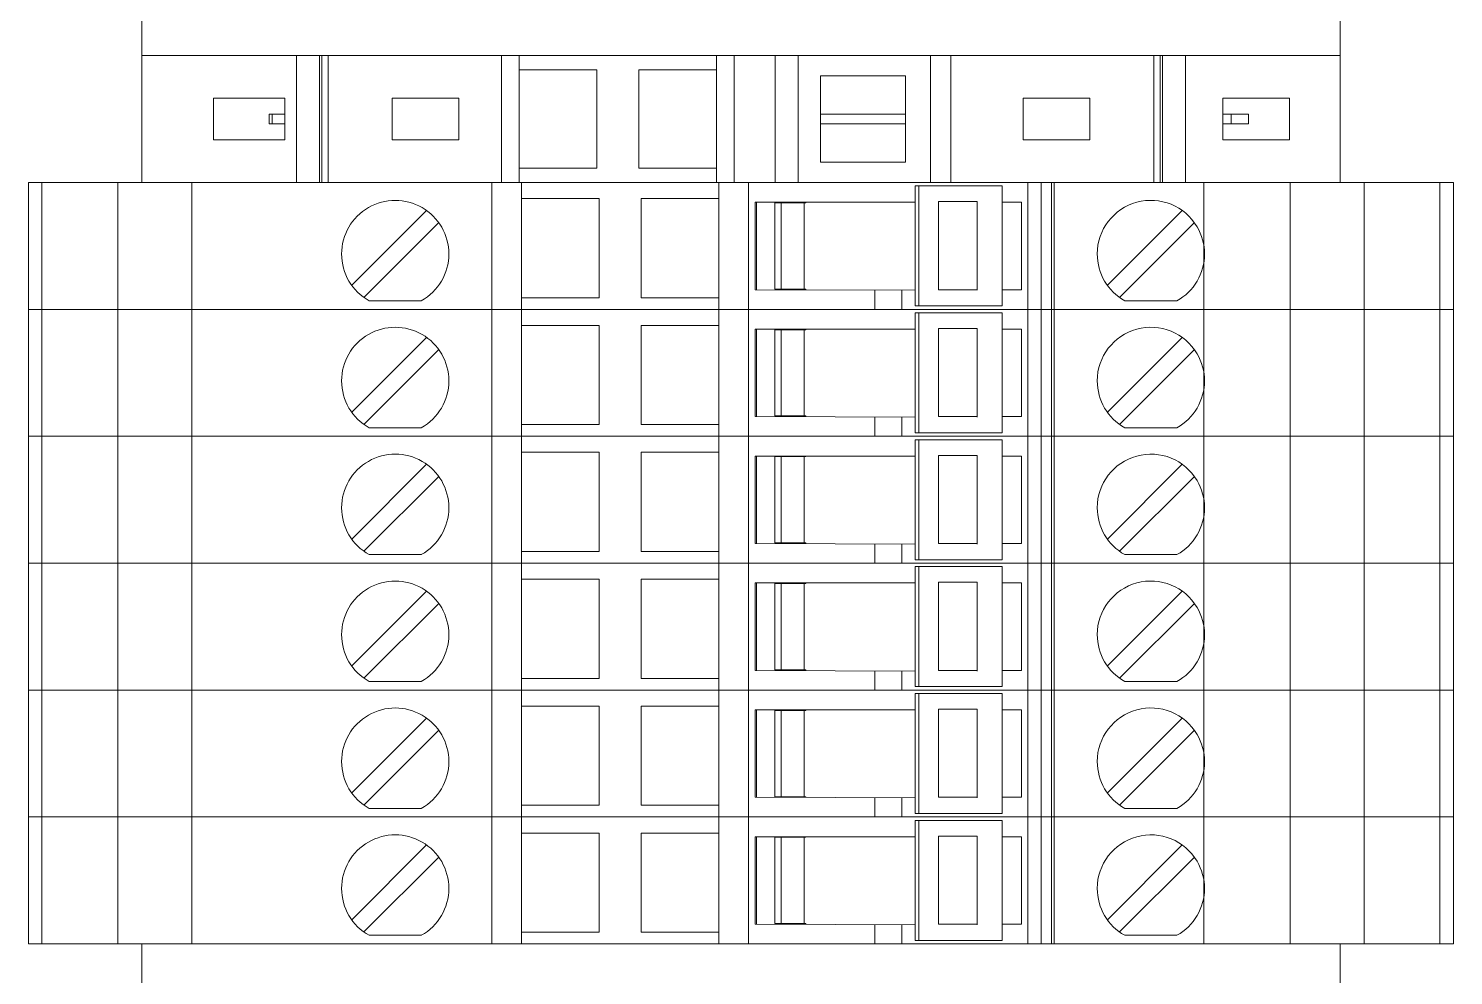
# Model space of a CAD drawing. Header units: millimetres. Extents: x 1880 to 4113, y 771 to 2990.
# Drawn here: x 3131.2 to 3189, y 1426.6 to 1465 of the extents above; entities that cross this region are included whole.
import ezdxf

# ---------------------------------------------------------------- set-up
doc = ezdxf.new("R2010")
doc.units = ezdxf.units.MM
doc.layers.add('000-PI-Oprema', color=30, linetype='Continuous', lineweight=5)

msp = doc.modelspace()

# ---------------------------------------------------------------- linework, layer by layer
at = {"color": 0, "linetype": 'ByBlock', "lineweight": 0, "ltscale": 0.25}
for points in [[(3135.772, 1466.113), (3135.772, 1458.763), (3184.372, 1458.763), (3184.372, 1466.113), (3135.772, 1466.113)], [(3135.772, 1427.863), (3135.772, 1420.513), (3184.372, 1420.513), (3184.372, 1427.863), (3135.772, 1427.863)]]:
    msp.add_lwpolyline(points, dxfattribs=at)
at = {"layer": '000-PI-Oprema', "color": 0, "linetype": 'ByBlock', "lineweight": 0}
for p, q in [((3135.772, 1466.113), (3135.772, 1458.763)), ((3184.372, 1458.763), (3184.372, 1466.113)), ((3142.037, 1463.913), (3135.772, 1463.913)), ((3142.037, 1458.763), (3142.037, 1463.913)), ((3142.974, 1463.913), (3142.037, 1463.913)), ((3142.974, 1458.763), (3142.974, 1463.913)), ((3143.074, 1463.913), (3142.974, 1463.913)), ((3143.074, 1463.913), (3143.074, 1458.763)), ((3143.332, 1463.913), (3143.074, 1463.913)), ((3143.332, 1463.913), (3143.332, 1458.763)), ((3150.353, 1463.913), (3143.332, 1463.913)), ((3150.353, 1463.913), (3151.072, 1463.913)), ((3150.353, 1458.763), (3150.353, 1463.913)), ((3151.072, 1463.338), (3151.072, 1463.913)), ((3151.072, 1463.913), (3159.072, 1463.913)), ((3159.072, 1463.913), (3159.072, 1463.338)), ((3159.072, 1463.913), (3159.79, 1463.913)), ((3159.79, 1463.913), (3161.462, 1463.913)), ((3159.79, 1458.763), (3159.79, 1463.913)), ((3162.387, 1463.913), (3161.462, 1463.913)), ((3161.462, 1463.913), (3161.462, 1458.763)), ((3167.761, 1463.913), (3162.387, 1463.913)), ((3162.387, 1463.913), (3162.387, 1458.763)), ((3167.761, 1463.913), (3167.761, 1458.763)), ((3168.582, 1463.913), (3167.761, 1463.913)), ((3168.582, 1458.763), (3168.582, 1463.913)), ((3168.582, 1463.913), (3176.812, 1463.913)), ((3176.812, 1463.913), (3176.812, 1458.763)), ((3176.812, 1463.913), (3177.07, 1463.913)), ((3177.07, 1458.763), (3177.07, 1463.913)), ((3177.07, 1463.913), (3177.17, 1463.913)), ((3178.107, 1463.913), (3177.17, 1463.913)), ((3177.17, 1458.763), (3177.17, 1463.913)), ((3178.107, 1463.913), (3184.372, 1463.913)), ((3178.107, 1458.763), (3178.107, 1463.913)), ((3151.072, 1459.338), (3151.072, 1463.338)), ((3151.072, 1463.338), (3154.222, 1463.338)), ((3154.222, 1463.338), (3154.222, 1459.338)), ((3155.922, 1463.338), (3159.072, 1463.338)), ((3155.922, 1459.338), (3155.922, 1463.338)), ((3159.072, 1463.338), (3159.072, 1459.338)), ((3163.297, 1463.088), (3166.747, 1463.088)), ((3163.297, 1461.538), (3163.297, 1463.088)), ((3166.747, 1463.088), (3166.747, 1461.538)), ((3138.672, 1460.488), (3138.672, 1462.188)), ((3138.672, 1462.188), (3141.572, 1462.188)), ((3141.572, 1462.188), (3141.572, 1461.538)), ((3145.922, 1462.188), (3148.622, 1462.188)), ((3145.922, 1460.488), (3145.922, 1462.188)), ((3148.622, 1462.188), (3148.622, 1460.488)), ((3171.522, 1462.188), (3174.222, 1462.188)), ((3171.522, 1460.488), (3171.522, 1462.188)), ((3174.222, 1462.188), (3174.222, 1460.488)), ((3179.622, 1461.538), (3179.622, 1462.188)), ((3179.622, 1462.188), (3182.322, 1462.188)), ((3182.322, 1462.188), (3182.322, 1460.488)), ((3141.057, 1461.538), (3140.927, 1461.538)), ((3140.927, 1461.138), (3140.927, 1461.538)), ((3141.057, 1461.538), (3141.057, 1461.138)), ((3141.057, 1461.538), (3141.572, 1461.538)), ((3141.572, 1461.538), (3141.572, 1461.138)), ((3163.297, 1461.538), (3166.747, 1461.538)), ((3163.297, 1461.138), (3163.297, 1461.538)), ((3166.747, 1461.538), (3166.747, 1461.138)), ((3179.622, 1461.138), (3179.622, 1461.538)), ((3179.622, 1461.538), (3179.957, 1461.538)), ((3179.957, 1461.538), (3179.957, 1461.138)), ((3180.657, 1461.538), (3179.957, 1461.538)), ((3180.657, 1461.538), (3180.657, 1461.138)), ((3141.057, 1461.138), (3140.927, 1461.138)), ((3141.057, 1461.138), (3141.572, 1461.138)), ((3141.572, 1461.138), (3141.572, 1460.488)), ((3163.297, 1461.138), (3166.747, 1461.138)), ((3163.297, 1459.588), (3163.297, 1461.138)), ((3166.747, 1461.138), (3166.747, 1459.588)), ((3179.622, 1461.138), (3179.957, 1461.138)), ((3179.622, 1460.488), (3179.622, 1461.138)), ((3180.657, 1461.138), (3179.957, 1461.138)), ((3141.572, 1460.488), (3138.672, 1460.488)), ((3148.622, 1460.488), (3145.922, 1460.488)), ((3174.222, 1460.488), (3171.522, 1460.488)), ((3182.322, 1460.488), (3179.622, 1460.488)), ((3166.747, 1459.588), (3163.297, 1459.588)), ((3154.222, 1459.338), (3151.072, 1459.338)), ((3151.072, 1458.763), (3151.072, 1459.338)), ((3159.072, 1459.338), (3155.922, 1459.338)), ((3159.072, 1459.338), (3159.072, 1458.763)), ((3131.172, 1458.763), (3131.855, 1458.763)), ((3131.172, 1458.763), (3149.972, 1458.763)), ((3131.172, 1458.763), (3131.172, 1453.613)), ((3131.719, 1453.613), (3131.719, 1458.763)), ((3134.796, 1458.763), (3134.796, 1453.613)), ((3137.796, 1458.763), (3137.796, 1453.613)), ((3142.974, 1458.763), (3142.037, 1458.763)), ((3143.074, 1458.763), (3142.974, 1458.763)), ((3143.332, 1458.763), (3143.074, 1458.763)), ((3149.972, 1458.763), (3151.172, 1458.763)), ((3149.972, 1458.763), (3149.972, 1453.613)), ((3150.353, 1458.763), (3151.072, 1458.763)), ((3151.172, 1458.763), (3151.172, 1458.763)), ((3159.172, 1458.763), (3151.172, 1458.763)), ((3151.172, 1458.763), (3151.172, 1453.613)), ((3159.172, 1458.763), (3159.172, 1458.763)), ((3159.172, 1458.763), (3160.372, 1458.763)), ((3159.172, 1453.613), (3159.172, 1458.763)), ((3160.372, 1458.763), (3178.572, 1458.763)), ((3160.372, 1453.613), (3160.372, 1458.763)), ((3164.972, 1458.763), (3164.972, 1458.763)), ((3167.13, 1458.623), (3167.288, 1458.623)), ((3167.13, 1458.623), (3167.13, 1457.938)), ((3167.288, 1453.753), (3167.288, 1458.623)), ((3167.288, 1458.623), (3170.659, 1458.623)), ((3170.022, 1458.763), (3170.022, 1458.763)), ((3170.659, 1458.623), (3170.659, 1458.623)), ((3170.659, 1458.623), (3170.659, 1453.753)), ((3171.702, 1458.763), (3171.702, 1453.613)), ((3172.245, 1453.613), (3172.245, 1458.763)), ((3172.672, 1458.763), (3172.672, 1458.763)), ((3172.672, 1453.613), (3172.672, 1458.763)), ((3172.772, 1458.763), (3172.772, 1453.613)), ((3188.972, 1458.763), (3178.572, 1458.763)), ((3178.848, 1458.763), (3178.848, 1453.613)), ((3182.348, 1458.763), (3182.348, 1453.613)), ((3185.348, 1458.763), (3185.348, 1453.613)), ((3188.424, 1453.613), (3188.424, 1458.763)), ((3188.972, 1458.763), (3188.972, 1453.613)), ((3151.172, 1458.113), (3151.172, 1458.113)), ((3151.172, 1458.113), (3154.322, 1458.113)), ((3154.322, 1458.113), (3154.322, 1458.113)), ((3154.322, 1458.113), (3154.322, 1454.088)), ((3156.022, 1458.113), (3159.172, 1458.113)), ((3156.022, 1458.113), (3156.022, 1458.113)), ((3156.022, 1454.088), (3156.022, 1458.113)), ((3159.172, 1458.113), (3159.172, 1458.113)), ((3160.647, 1457.963), (3160.647, 1454.413)), ((3160.647, 1457.963), (3167.13, 1457.963)), ((3160.647, 1457.963), (3160.647, 1457.963)), ((3160.697, 1454.413), (3160.697, 1457.963)), ((3161.447, 1457.938), (3161.447, 1457.938)), ((3161.447, 1457.938), (3161.697, 1457.938)), ((3161.447, 1457.938), (3161.447, 1454.438)), ((3161.697, 1457.963), (3161.697, 1454.413)), ((3161.697, 1457.938), (3162.697, 1457.938)), ((3162.634, 1457.938), (3162.634, 1454.438)), ((3162.697, 1457.938), (3162.697, 1457.963)), ((3167.13, 1454.438), (3167.13, 1457.938)), ((3168.243, 1457.988), (3168.086, 1457.988)), ((3168.086, 1457.938), (3168.086, 1457.988)), ((3168.086, 1454.413), (3168.086, 1457.938)), ((3169.652, 1457.988), (3168.243, 1457.988)), ((3169.652, 1457.988), (3169.652, 1454.388)), ((3170.659, 1457.963), (3171.447, 1457.963)), ((3171.447, 1457.963), (3171.447, 1454.413)), ((3171.447, 1457.963), (3171.447, 1457.963)), ((3147.317, 1457.629), (3144.282, 1454.593)), ((3149.972, 1457.163), (3149.972, 1457.163)), ((3149.972, 1454.563), (3149.972, 1457.163)), ((3172.772, 1457.163), (3172.772, 1454.563)), ((3172.772, 1457.163), (3172.772, 1457.163)), ((3177.967, 1457.629), (3174.932, 1454.593)), ((3177.967, 1457.629), (3177.967, 1457.629)), ((3144.776, 1454.098), (3147.812, 1457.134)), ((3175.426, 1454.098), (3178.462, 1457.134)), ((3178.462, 1457.134), (3178.462, 1457.134)), ((3149.972, 1454.563), (3149.972, 1454.563)), ((3160.647, 1454.413), (3160.647, 1454.413)), ((3160.647, 1454.413), (3167.13, 1454.388)), ((3161.447, 1454.438), (3161.697, 1454.438)), ((3161.447, 1454.438), (3161.447, 1454.438)), ((3161.697, 1454.438), (3162.697, 1454.438)), ((3162.697, 1454.413), (3162.697, 1454.438)), ((3165.497, 1453.613), (3165.5, 1454.395)), ((3166.597, 1454.39), (3166.597, 1453.613)), ((3167.13, 1453.753), (3167.13, 1454.438)), ((3168.086, 1454.413), (3169.652, 1454.413)), ((3170.659, 1454.413), (3171.447, 1454.413)), ((3171.447, 1454.413), (3171.447, 1454.413)), ((3172.772, 1454.563), (3172.772, 1454.563)), ((3174.932, 1454.593), (3174.932, 1454.593)), ((3144.988, 1453.963), (3144.988, 1453.963)), ((3147.106, 1453.963), (3144.988, 1453.963)), ((3147.106, 1453.963), (3147.106, 1453.963)), ((3151.172, 1454.088), (3151.172, 1454.088)), ((3154.322, 1454.088), (3151.172, 1454.088)), ((3154.322, 1454.088), (3154.322, 1454.088)), ((3156.022, 1454.088), (3156.022, 1454.088)), ((3159.172, 1454.088), (3156.022, 1454.088)), ((3159.172, 1454.088), (3159.172, 1454.088)), ((3167.13, 1453.753), (3167.288, 1453.753)), ((3167.288, 1453.753), (3170.659, 1453.753)), ((3170.659, 1453.753), (3170.659, 1453.753)), ((3175.426, 1454.098), (3175.426, 1454.098)), ((3175.638, 1453.963), (3175.638, 1453.963)), ((3175.638, 1453.963), (3177.756, 1453.963)), ((3177.756, 1453.963), (3177.756, 1453.963)), ((3131.172, 1453.613), (3149.972, 1453.613)), ((3131.172, 1453.613), (3131.855, 1453.613)), ((3131.172, 1453.613), (3149.972, 1453.613)), ((3131.172, 1453.613), (3131.172, 1448.463)), ((3131.719, 1448.463), (3131.719, 1453.613)), ((3134.796, 1453.613), (3134.796, 1448.463)), ((3137.796, 1453.613), (3137.796, 1448.463)), ((3149.972, 1453.613), (3151.172, 1453.613)), ((3149.972, 1453.613), (3151.172, 1453.613)), ((3149.972, 1453.613), (3149.972, 1448.463)), ((3159.172, 1453.613), (3151.172, 1453.613)), ((3151.172, 1453.613), (3151.172, 1453.613)), ((3151.172, 1453.613), (3151.172, 1453.613)), ((3159.172, 1453.613), (3151.172, 1453.613)), ((3151.172, 1453.613), (3151.172, 1448.463)), ((3159.172, 1453.613), (3160.372, 1453.613)), ((3159.172, 1453.613), (3159.172, 1453.613)), ((3159.172, 1453.613), (3159.172, 1453.613)), ((3159.172, 1453.613), (3160.372, 1453.613)), ((3159.172, 1448.463), (3159.172, 1453.613)), ((3160.372, 1453.613), (3165.497, 1453.613)), ((3160.372, 1453.613), (3178.572, 1453.613)), ((3160.372, 1448.463), (3160.372, 1453.613)), ((3164.972, 1453.613), (3164.972, 1453.613)), ((3164.972, 1453.613), (3164.972, 1453.613)), ((3166.593, 1453.613), (3165.497, 1453.613)), ((3165.497, 1453.613), (3165.497, 1453.613)), ((3166.597, 1453.613), (3166.593, 1453.613)), ((3166.597, 1453.613), (3188.972, 1453.613)), ((3166.597, 1453.613), (3166.597, 1453.613)), ((3167.13, 1453.473), (3167.288, 1453.473)), ((3167.13, 1453.473), (3167.13, 1452.788)), ((3167.288, 1448.603), (3167.288, 1453.473)), ((3167.288, 1453.473), (3170.659, 1453.473)), ((3170.022, 1453.613), (3170.022, 1453.613)), ((3170.022, 1453.613), (3170.022, 1453.613)), ((3170.659, 1453.473), (3170.659, 1453.473)), ((3170.659, 1453.473), (3170.659, 1448.603)), ((3171.702, 1453.613), (3171.702, 1448.463)), ((3172.245, 1448.463), (3172.245, 1453.613)), ((3172.672, 1453.613), (3172.672, 1453.613)), ((3172.672, 1453.613), (3172.672, 1453.613)), ((3172.672, 1448.463), (3172.672, 1453.613)), ((3172.772, 1453.613), (3172.772, 1448.463)), ((3188.972, 1453.613), (3178.572, 1453.613)), ((3178.848, 1453.613), (3178.848, 1448.463)), ((3182.348, 1453.613), (3182.348, 1448.463)), ((3185.348, 1453.613), (3185.348, 1448.463)), ((3188.424, 1448.463), (3188.424, 1453.613)), ((3188.972, 1453.613), (3188.972, 1448.463)), ((3151.172, 1452.963), (3151.172, 1452.963)), ((3151.172, 1452.963), (3154.322, 1452.963)), ((3154.322, 1452.963), (3154.322, 1452.963)), ((3154.322, 1452.963), (3154.322, 1448.938)), ((3156.022, 1452.963), (3159.172, 1452.963)), ((3156.022, 1452.963), (3156.022, 1452.963)), ((3156.022, 1448.938), (3156.022, 1452.963)), ((3159.172, 1452.963), (3159.172, 1452.963)), ((3160.647, 1452.813), (3160.647, 1449.263)), ((3160.647, 1452.813), (3167.13, 1452.813)), ((3160.647, 1452.813), (3160.647, 1452.813)), ((3160.697, 1449.263), (3160.697, 1452.813)), ((3161.447, 1452.788), (3161.447, 1452.788)), ((3161.447, 1452.788), (3161.697, 1452.788)), ((3161.447, 1452.788), (3161.447, 1449.288)), ((3161.697, 1452.813), (3161.697, 1449.263)), ((3161.697, 1452.788), (3162.697, 1452.788)), ((3162.634, 1452.788), (3162.634, 1449.288)), ((3162.697, 1452.788), (3162.697, 1452.813)), ((3167.13, 1449.288), (3167.13, 1452.788)), ((3168.243, 1452.838), (3168.086, 1452.838)), ((3168.086, 1452.788), (3168.086, 1452.838)), ((3168.086, 1449.263), (3168.086, 1452.788)), ((3169.652, 1452.838), (3168.243, 1452.838)), ((3169.652, 1452.838), (3169.652, 1449.238)), ((3170.659, 1452.813), (3171.447, 1452.813)), ((3171.447, 1452.813), (3171.447, 1449.263)), ((3171.447, 1452.813), (3171.447, 1452.813)), ((3147.317, 1452.479), (3144.282, 1449.443)), ((3144.776, 1448.948), (3147.812, 1451.984)), ((3149.972, 1452.013), (3149.972, 1452.013)), ((3149.972, 1449.413), (3149.972, 1452.013)), ((3172.772, 1452.013), (3172.772, 1449.413)), ((3172.772, 1452.013), (3172.772, 1452.013)), ((3177.967, 1452.479), (3174.932, 1449.443)), ((3175.426, 1448.948), (3178.462, 1451.984)), ((3177.967, 1452.479), (3177.967, 1452.479)), ((3178.462, 1451.984), (3178.462, 1451.984)), ((3149.972, 1449.413), (3149.972, 1449.413)), ((3160.647, 1449.263), (3160.647, 1449.263)), ((3160.647, 1449.263), (3167.13, 1449.238)), ((3161.447, 1449.288), (3161.697, 1449.288)), ((3161.447, 1449.288), (3161.447, 1449.288)), ((3161.697, 1449.288), (3162.697, 1449.288)), ((3162.697, 1449.263), (3162.697, 1449.288)), ((3165.497, 1448.463), (3165.5, 1449.245)), ((3166.597, 1449.24), (3166.597, 1448.463)), ((3167.13, 1448.603), (3167.13, 1449.288)), ((3168.086, 1449.263), (3169.652, 1449.263)), ((3170.659, 1449.263), (3171.447, 1449.263)), ((3171.447, 1449.263), (3171.447, 1449.263)), ((3172.772, 1449.413), (3172.772, 1449.413)), ((3174.932, 1449.443), (3174.932, 1449.443)), ((3144.988, 1448.813), (3144.988, 1448.813)), ((3147.106, 1448.813), (3144.988, 1448.813)), ((3147.106, 1448.813), (3147.106, 1448.813)), ((3151.172, 1448.938), (3151.172, 1448.938)), ((3154.322, 1448.938), (3151.172, 1448.938)), ((3154.322, 1448.938), (3154.322, 1448.938)), ((3156.022, 1448.938), (3156.022, 1448.938)), ((3159.172, 1448.938), (3156.022, 1448.938)), ((3159.172, 1448.938), (3159.172, 1448.938)), ((3167.13, 1448.603), (3167.288, 1448.603)), ((3167.288, 1448.603), (3170.659, 1448.603)), ((3170.659, 1448.603), (3170.659, 1448.603)), ((3175.426, 1448.948), (3175.426, 1448.948)), ((3175.638, 1448.813), (3175.638, 1448.813)), ((3175.638, 1448.813), (3177.756, 1448.813)), ((3177.756, 1448.813), (3177.756, 1448.813)), ((3131.172, 1448.463), (3149.972, 1448.463)), ((3131.172, 1448.463), (3131.855, 1448.463)), ((3131.172, 1448.463), (3149.972, 1448.463)), ((3131.172, 1448.463), (3131.172, 1443.313)), ((3131.719, 1443.313), (3131.719, 1448.463)), ((3134.796, 1448.463), (3134.796, 1443.313)), ((3137.796, 1448.463), (3137.796, 1443.313)), ((3149.972, 1448.463), (3151.172, 1448.463)), ((3149.972, 1448.463), (3151.172, 1448.463)), ((3149.972, 1448.463), (3149.972, 1443.313)), ((3159.172, 1448.463), (3151.172, 1448.463)), ((3151.172, 1448.463), (3151.172, 1448.463)), ((3151.172, 1448.463), (3151.172, 1448.463)), ((3159.172, 1448.463), (3151.172, 1448.463)), ((3151.172, 1448.463), (3151.172, 1443.313)), ((3159.172, 1448.463), (3160.372, 1448.463)), ((3159.172, 1448.463), (3159.172, 1448.463)), ((3159.172, 1448.463), (3159.172, 1448.463)), ((3159.172, 1448.463), (3160.372, 1448.463)), ((3159.172, 1443.313), (3159.172, 1448.463)), ((3160.372, 1448.463), (3165.497, 1448.463)), ((3160.372, 1448.463), (3178.572, 1448.463)), ((3160.372, 1443.313), (3160.372, 1448.463)), ((3164.972, 1448.463), (3164.972, 1448.463)), ((3164.972, 1448.463), (3164.972, 1448.463)), ((3166.593, 1448.463), (3165.497, 1448.463)), ((3165.497, 1448.463), (3165.497, 1448.463)), ((3166.597, 1448.463), (3166.593, 1448.463)), ((3166.597, 1448.463), (3188.972, 1448.463)), ((3166.597, 1448.463), (3166.597, 1448.463)), ((3167.13, 1448.323), (3167.288, 1448.323)), ((3167.13, 1448.323), (3167.13, 1447.638)), ((3167.288, 1443.453), (3167.288, 1448.323)), ((3167.288, 1448.323), (3170.659, 1448.323)), ((3170.022, 1448.463), (3170.022, 1448.463)), ((3170.022, 1448.463), (3170.022, 1448.463)), ((3170.659, 1448.323), (3170.659, 1448.323)), ((3170.659, 1448.323), (3170.659, 1443.453)), ((3171.702, 1448.463), (3171.702, 1443.313)), ((3172.245, 1443.313), (3172.245, 1448.463)), ((3172.672, 1448.463), (3172.672, 1448.463)), ((3172.672, 1448.463), (3172.672, 1448.463)), ((3172.672, 1443.313), (3172.672, 1448.463)), ((3172.772, 1448.463), (3172.772, 1443.313)), ((3188.972, 1448.463), (3178.572, 1448.463)), ((3178.848, 1448.463), (3178.848, 1443.313)), ((3182.348, 1448.463), (3182.348, 1443.313)), ((3185.348, 1448.463), (3185.348, 1443.313)), ((3188.424, 1443.313), (3188.424, 1448.463)), ((3188.972, 1448.463), (3188.972, 1443.313)), ((3147.317, 1447.329), (3144.282, 1444.293)), ((3151.172, 1447.813), (3151.172, 1447.813)), ((3151.172, 1447.813), (3154.322, 1447.813)), ((3154.322, 1447.813), (3154.322, 1447.813)), ((3154.322, 1447.813), (3154.322, 1443.788)), ((3156.022, 1447.813), (3159.172, 1447.813)), ((3156.022, 1447.813), (3156.022, 1447.813)), ((3156.022, 1443.788), (3156.022, 1447.813)), ((3159.172, 1447.813), (3159.172, 1447.813)), ((3160.647, 1447.663), (3160.647, 1444.113)), ((3160.647, 1447.663), (3167.13, 1447.663)), ((3160.647, 1447.663), (3160.647, 1447.663)), ((3160.697, 1444.113), (3160.697, 1447.663)), ((3161.447, 1447.638), (3161.447, 1447.638)), ((3161.447, 1447.638), (3161.697, 1447.638)), ((3161.447, 1447.638), (3161.447, 1444.138)), ((3161.697, 1447.663), (3161.697, 1444.113)), ((3161.697, 1447.638), (3162.697, 1447.638)), ((3162.634, 1447.638), (3162.634, 1444.138)), ((3162.697, 1447.638), (3162.697, 1447.663)), ((3167.13, 1444.138), (3167.13, 1447.638)), ((3168.243, 1447.688), (3168.086, 1447.688)), ((3168.086, 1447.638), (3168.086, 1447.688)), ((3168.086, 1444.113), (3168.086, 1447.638)), ((3169.652, 1447.688), (3168.243, 1447.688)), ((3169.652, 1447.688), (3169.652, 1444.088)), ((3170.659, 1447.663), (3171.447, 1447.663)), ((3171.447, 1447.663), (3171.447, 1444.113)), ((3171.447, 1447.663), (3171.447, 1447.663)), ((3177.967, 1447.329), (3174.932, 1444.293)), ((3177.967, 1447.329), (3177.967, 1447.329)), ((3144.776, 1443.798), (3147.812, 1446.834)), ((3149.972, 1446.863), (3149.972, 1446.863)), ((3149.972, 1444.263), (3149.972, 1446.863)), ((3172.772, 1446.863), (3172.772, 1444.263)), ((3172.772, 1446.863), (3172.772, 1446.863)), ((3175.426, 1443.798), (3178.462, 1446.834)), ((3178.462, 1446.834), (3178.462, 1446.834)), ((3149.972, 1444.263), (3149.972, 1444.263)), ((3160.647, 1444.113), (3160.647, 1444.113)), ((3160.647, 1444.113), (3167.13, 1444.088)), ((3161.447, 1444.138), (3161.697, 1444.138)), ((3161.447, 1444.138), (3161.447, 1444.138)), ((3161.697, 1444.138), (3162.697, 1444.138)), ((3162.697, 1444.113), (3162.697, 1444.138)), ((3165.497, 1443.313), (3165.5, 1444.095)), ((3166.597, 1444.09), (3166.597, 1443.313)), ((3167.13, 1443.453), (3167.13, 1444.138)), ((3168.086, 1444.113), (3169.652, 1444.113)), ((3170.659, 1444.113), (3171.447, 1444.113)), ((3171.447, 1444.113), (3171.447, 1444.113)), ((3172.772, 1444.263), (3172.772, 1444.263)), ((3174.932, 1444.293), (3174.932, 1444.293)), ((3131.172, 1443.313), (3149.972, 1443.313)), ((3131.172, 1443.313), (3131.855, 1443.313)), ((3131.172, 1443.313), (3149.972, 1443.313)), ((3131.172, 1443.313), (3131.172, 1438.163)), ((3131.719, 1438.163), (3131.719, 1443.313)), ((3134.796, 1443.313), (3134.796, 1438.163)), ((3137.796, 1443.313), (3137.796, 1438.163)), ((3144.988, 1443.663), (3144.988, 1443.663)), ((3147.106, 1443.663), (3144.988, 1443.663)), ((3147.106, 1443.663), (3147.106, 1443.663)), ((3149.972, 1443.313), (3151.172, 1443.313)), ((3149.972, 1443.313), (3151.172, 1443.313)), ((3149.972, 1443.313), (3149.972, 1438.163)), ((3151.172, 1443.788), (3151.172, 1443.788)), ((3154.322, 1443.788), (3151.172, 1443.788)), ((3159.172, 1443.313), (3151.172, 1443.313)), ((3151.172, 1443.313), (3151.172, 1443.313)), ((3151.172, 1443.313), (3151.172, 1443.313)), ((3159.172, 1443.313), (3151.172, 1443.313)), ((3151.172, 1443.313), (3151.172, 1438.163)), ((3154.322, 1443.788), (3154.322, 1443.788)), ((3156.022, 1443.788), (3156.022, 1443.788)), ((3159.172, 1443.788), (3156.022, 1443.788)), ((3159.172, 1443.788), (3159.172, 1443.788)), ((3159.172, 1443.313), (3160.372, 1443.313)), ((3159.172, 1443.313), (3159.172, 1443.313)), ((3159.172, 1443.313), (3159.172, 1443.313)), ((3159.172, 1443.313), (3160.372, 1443.313)), ((3159.172, 1438.163), (3159.172, 1443.313)), ((3160.372, 1443.313), (3165.497, 1443.313)), ((3160.372, 1443.313), (3178.572, 1443.313)), ((3160.372, 1438.163), (3160.372, 1443.313)), ((3164.972, 1443.313), (3164.972, 1443.313)), ((3164.972, 1443.313), (3164.972, 1443.313)), ((3166.593, 1443.313), (3165.497, 1443.313)), ((3165.497, 1443.313), (3165.497, 1443.313)), ((3166.597, 1443.313), (3166.593, 1443.313)), ((3166.597, 1443.313), (3188.972, 1443.313)), ((3166.597, 1443.313), (3166.597, 1443.313)), ((3167.13, 1443.453), (3167.288, 1443.453)), ((3167.288, 1443.453), (3170.659, 1443.453)), ((3170.022, 1443.313), (3170.022, 1443.313)), ((3170.022, 1443.313), (3170.022, 1443.313)), ((3170.659, 1443.453), (3170.659, 1443.453)), ((3171.702, 1443.313), (3171.702, 1438.163)), ((3172.245, 1438.163), (3172.245, 1443.313)), ((3172.672, 1443.313), (3172.672, 1443.313)), ((3172.672, 1443.313), (3172.672, 1443.313)), ((3172.672, 1438.163), (3172.672, 1443.313)), ((3172.772, 1443.313), (3172.772, 1438.163)), ((3175.426, 1443.798), (3175.426, 1443.798)), ((3175.638, 1443.663), (3175.638, 1443.663)), ((3175.638, 1443.663), (3177.756, 1443.663)), ((3177.756, 1443.663), (3177.756, 1443.663)), ((3188.972, 1443.313), (3178.572, 1443.313)), ((3178.848, 1443.313), (3178.848, 1438.163)), ((3182.348, 1443.313), (3182.348, 1438.163)), ((3185.348, 1443.313), (3185.348, 1438.163)), ((3188.424, 1438.163), (3188.424, 1443.313)), ((3188.972, 1443.313), (3188.972, 1438.163)), ((3167.13, 1443.173), (3167.288, 1443.173)), ((3167.13, 1443.173), (3167.13, 1442.488)), ((3167.288, 1438.303), (3167.288, 1443.173)), ((3167.288, 1443.173), (3170.659, 1443.173)), ((3170.659, 1443.173), (3170.659, 1443.173)), ((3170.659, 1443.173), (3170.659, 1438.303)), ((3147.317, 1442.179), (3144.282, 1439.143)), ((3151.172, 1442.663), (3151.172, 1442.663)), ((3151.172, 1442.663), (3154.322, 1442.663)), ((3154.322, 1442.663), (3154.322, 1442.663)), ((3154.322, 1442.663), (3154.322, 1438.638)), ((3156.022, 1442.663), (3159.172, 1442.663)), ((3156.022, 1442.663), (3156.022, 1442.663)), ((3156.022, 1438.638), (3156.022, 1442.663)), ((3159.172, 1442.663), (3159.172, 1442.663)), ((3160.647, 1442.513), (3160.647, 1438.963)), ((3160.647, 1442.513), (3167.13, 1442.513)), ((3160.647, 1442.513), (3160.647, 1442.513)), ((3160.697, 1438.963), (3160.697, 1442.513)), ((3161.447, 1442.488), (3161.447, 1442.488)), ((3161.447, 1442.488), (3161.697, 1442.488)), ((3161.447, 1442.488), (3161.447, 1438.988)), ((3161.697, 1442.513), (3161.697, 1438.963)), ((3161.697, 1442.488), (3162.697, 1442.488)), ((3162.634, 1442.488), (3162.634, 1438.988)), ((3162.697, 1442.488), (3162.697, 1442.513)), ((3167.13, 1438.988), (3167.13, 1442.488)), ((3168.243, 1442.538), (3168.086, 1442.538)), ((3168.086, 1442.488), (3168.086, 1442.538)), ((3168.086, 1438.963), (3168.086, 1442.488)), ((3169.652, 1442.538), (3168.243, 1442.538)), ((3169.652, 1442.538), (3169.652, 1438.938)), ((3170.659, 1442.513), (3171.447, 1442.513)), ((3171.447, 1442.513), (3171.447, 1438.963)), ((3171.447, 1442.513), (3171.447, 1442.513)), ((3177.967, 1442.179), (3174.932, 1439.143)), ((3177.967, 1442.179), (3177.967, 1442.179)), ((3144.776, 1438.648), (3147.812, 1441.684)), ((3149.972, 1441.713), (3149.972, 1441.713)), ((3149.972, 1439.113), (3149.972, 1441.713)), ((3172.772, 1441.713), (3172.772, 1439.113)), ((3172.772, 1441.713), (3172.772, 1441.713)), ((3175.426, 1438.648), (3178.462, 1441.684)), ((3178.462, 1441.684), (3178.462, 1441.684)), ((3149.972, 1439.113), (3149.972, 1439.113)), ((3160.647, 1438.963), (3160.647, 1438.963)), ((3160.647, 1438.963), (3167.13, 1438.938)), ((3161.447, 1438.988), (3161.697, 1438.988)), ((3161.447, 1438.988), (3161.447, 1438.988)), ((3161.697, 1438.988), (3162.697, 1438.988)), ((3162.697, 1438.963), (3162.697, 1438.988)), ((3165.497, 1438.163), (3165.5, 1438.945)), ((3166.597, 1438.94), (3166.597, 1438.163)), ((3167.13, 1438.303), (3167.13, 1438.988)), ((3168.086, 1438.963), (3169.652, 1438.963)), ((3170.659, 1438.963), (3171.447, 1438.963)), ((3171.447, 1438.963), (3171.447, 1438.963)), ((3172.772, 1439.113), (3172.772, 1439.113)), ((3174.932, 1439.143), (3174.932, 1439.143)), ((3175.426, 1438.648), (3175.426, 1438.648)), ((3131.172, 1438.163), (3149.972, 1438.163)), ((3131.172, 1438.163), (3131.855, 1438.163)), ((3131.172, 1438.163), (3149.972, 1438.163)), ((3131.172, 1438.163), (3131.172, 1433.013)), ((3131.719, 1433.013), (3131.719, 1438.163)), ((3134.796, 1438.163), (3134.796, 1433.013)), ((3137.796, 1438.163), (3137.796, 1433.013)), ((3144.988, 1438.513), (3144.988, 1438.513)), ((3147.106, 1438.513), (3144.988, 1438.513)), ((3147.106, 1438.513), (3147.106, 1438.513)), ((3149.972, 1438.163), (3151.172, 1438.163)), ((3149.972, 1438.163), (3151.172, 1438.163)), ((3149.972, 1438.163), (3149.972, 1433.013)), ((3151.172, 1438.638), (3151.172, 1438.638)), ((3154.322, 1438.638), (3151.172, 1438.638)), ((3159.172, 1438.163), (3151.172, 1438.163)), ((3151.172, 1438.163), (3151.172, 1438.163)), ((3151.172, 1438.163), (3151.172, 1438.163)), ((3159.172, 1438.163), (3151.172, 1438.163)), ((3151.172, 1438.163), (3151.172, 1433.013)), ((3154.322, 1438.638), (3154.322, 1438.638)), ((3156.022, 1438.638), (3156.022, 1438.638)), ((3159.172, 1438.638), (3156.022, 1438.638)), ((3159.172, 1438.638), (3159.172, 1438.638)), ((3159.172, 1438.163), (3160.372, 1438.163)), ((3159.172, 1438.163), (3159.172, 1438.163)), ((3159.172, 1438.163), (3159.172, 1438.163)), ((3159.172, 1438.163), (3160.372, 1438.163)), ((3159.172, 1433.013), (3159.172, 1438.163)), ((3160.372, 1438.163), (3165.497, 1438.163)), ((3160.372, 1438.163), (3178.572, 1438.163)), ((3160.372, 1433.013), (3160.372, 1438.163)), ((3164.972, 1438.163), (3164.972, 1438.163)), ((3164.972, 1438.163), (3164.972, 1438.163)), ((3166.593, 1438.163), (3165.497, 1438.163)), ((3165.497, 1438.163), (3165.497, 1438.163)), ((3166.597, 1438.163), (3166.593, 1438.163)), ((3166.597, 1438.163), (3188.972, 1438.163)), ((3166.597, 1438.163), (3166.597, 1438.163)), ((3167.13, 1438.303), (3167.288, 1438.303)), ((3167.288, 1438.303), (3170.659, 1438.303)), ((3170.022, 1438.163), (3170.022, 1438.163)), ((3170.022, 1438.163), (3170.022, 1438.163)), ((3170.659, 1438.303), (3170.659, 1438.303)), ((3171.702, 1438.163), (3171.702, 1433.013)), ((3172.245, 1433.013), (3172.245, 1438.163)), ((3172.672, 1438.163), (3172.672, 1438.163)), ((3172.672, 1438.163), (3172.672, 1438.163)), ((3172.672, 1433.013), (3172.672, 1438.163)), ((3172.772, 1438.163), (3172.772, 1433.013)), ((3175.638, 1438.513), (3175.638, 1438.513)), ((3175.638, 1438.513), (3177.756, 1438.513)), ((3177.756, 1438.513), (3177.756, 1438.513)), ((3188.972, 1438.163), (3178.572, 1438.163)), ((3178.848, 1438.163), (3178.848, 1433.013)), ((3182.348, 1438.163), (3182.348, 1433.013)), ((3185.348, 1438.163), (3185.348, 1433.013)), ((3188.424, 1433.013), (3188.424, 1438.163)), ((3188.972, 1438.163), (3188.972, 1433.013)), ((3151.172, 1437.513), (3151.172, 1437.513)), ((3151.172, 1437.513), (3154.322, 1437.513)), ((3154.322, 1437.513), (3154.322, 1437.513)), ((3154.322, 1437.513), (3154.322, 1433.488)), ((3156.022, 1437.513), (3159.172, 1437.513)), ((3156.022, 1437.513), (3156.022, 1437.513)), ((3156.022, 1433.488), (3156.022, 1437.513)), ((3159.172, 1437.513), (3159.172, 1437.513)), ((3167.13, 1438.023), (3167.288, 1438.023)), ((3167.13, 1438.023), (3167.13, 1437.338)), ((3167.288, 1433.153), (3167.288, 1438.023)), ((3167.288, 1438.023), (3170.659, 1438.023)), ((3170.659, 1438.023), (3170.659, 1438.023)), ((3170.659, 1438.023), (3170.659, 1433.153)), ((3147.317, 1437.029), (3144.282, 1433.993)), ((3160.647, 1437.363), (3160.647, 1433.813)), ((3160.647, 1437.363), (3167.13, 1437.363)), ((3160.647, 1437.363), (3160.647, 1437.363)), ((3160.697, 1433.813), (3160.697, 1437.363)), ((3161.447, 1437.338), (3161.447, 1437.338)), ((3161.447, 1437.338), (3161.697, 1437.338)), ((3161.447, 1437.338), (3161.447, 1433.838)), ((3161.697, 1437.363), (3161.697, 1433.813)), ((3161.697, 1437.338), (3162.697, 1437.338)), ((3162.634, 1437.338), (3162.634, 1433.838)), ((3162.697, 1437.338), (3162.697, 1437.363)), ((3167.13, 1433.838), (3167.13, 1437.338)), ((3168.243, 1437.388), (3168.086, 1437.388)), ((3168.086, 1437.338), (3168.086, 1437.388)), ((3168.086, 1433.813), (3168.086, 1437.338)), ((3169.652, 1437.388), (3168.243, 1437.388)), ((3169.652, 1437.388), (3169.652, 1433.788)), ((3170.659, 1437.363), (3171.447, 1437.363)), ((3171.447, 1437.363), (3171.447, 1433.813)), ((3171.447, 1437.363), (3171.447, 1437.363)), ((3177.967, 1437.029), (3174.932, 1433.993)), ((3177.967, 1437.029), (3177.967, 1437.029)), ((3144.776, 1433.498), (3147.812, 1436.534)), ((3149.972, 1436.563), (3149.972, 1436.563)), ((3149.972, 1433.963), (3149.972, 1436.563)), ((3172.772, 1436.563), (3172.772, 1433.963)), ((3172.772, 1436.563), (3172.772, 1436.563)), ((3175.426, 1433.498), (3178.462, 1436.534)), ((3178.462, 1436.534), (3178.462, 1436.534)), ((3149.972, 1433.963), (3149.972, 1433.963)), ((3151.172, 1433.488), (3151.172, 1433.488)), ((3154.322, 1433.488), (3151.172, 1433.488)), ((3154.322, 1433.488), (3154.322, 1433.488)), ((3156.022, 1433.488), (3156.022, 1433.488)), ((3159.172, 1433.488), (3156.022, 1433.488)), ((3159.172, 1433.488), (3159.172, 1433.488)), ((3160.647, 1433.813), (3160.647, 1433.813)), ((3160.647, 1433.813), (3167.13, 1433.788)), ((3161.447, 1433.838), (3161.697, 1433.838)), ((3161.447, 1433.838), (3161.447, 1433.838)), ((3161.697, 1433.838), (3162.697, 1433.838)), ((3162.697, 1433.813), (3162.697, 1433.838)), ((3165.497, 1433.013), (3165.5, 1433.795)), ((3166.597, 1433.79), (3166.597, 1433.013)), ((3167.13, 1433.153), (3167.13, 1433.838)), ((3168.086, 1433.813), (3169.652, 1433.813)), ((3170.659, 1433.813), (3171.447, 1433.813)), ((3171.447, 1433.813), (3171.447, 1433.813)), ((3172.772, 1433.963), (3172.772, 1433.963)), ((3174.932, 1433.993), (3174.932, 1433.993)), ((3175.426, 1433.498), (3175.426, 1433.498)), ((3131.172, 1433.013), (3149.972, 1433.013)), ((3131.172, 1433.013), (3131.855, 1433.013)), ((3131.172, 1433.013), (3149.972, 1433.013)), ((3131.172, 1433.013), (3131.172, 1427.863)), ((3131.719, 1427.863), (3131.719, 1433.013)), ((3134.796, 1433.013), (3134.796, 1427.863)), ((3137.796, 1433.013), (3137.796, 1427.863)), ((3144.988, 1433.363), (3144.988, 1433.363)), ((3147.106, 1433.363), (3144.988, 1433.363)), ((3147.106, 1433.363), (3147.106, 1433.363)), ((3149.972, 1433.013), (3151.172, 1433.013)), ((3149.972, 1433.013), (3151.172, 1433.013)), ((3149.972, 1433.013), (3149.972, 1427.863)), ((3159.172, 1433.013), (3151.172, 1433.013)), ((3151.172, 1433.013), (3151.172, 1433.013)), ((3151.172, 1433.013), (3151.172, 1433.013)), ((3159.172, 1433.013), (3151.172, 1433.013)), ((3151.172, 1433.013), (3151.172, 1427.863)), ((3159.172, 1433.013), (3160.372, 1433.013)), ((3159.172, 1433.013), (3159.172, 1433.013)), ((3159.172, 1433.013), (3159.172, 1433.013)), ((3159.172, 1433.013), (3160.372, 1433.013)), ((3159.172, 1427.863), (3159.172, 1433.013)), ((3160.372, 1433.013), (3165.497, 1433.013)), ((3160.372, 1433.013), (3178.572, 1433.013)), ((3160.372, 1427.863), (3160.372, 1433.013)), ((3164.972, 1433.013), (3164.972, 1433.013)), ((3164.972, 1433.013), (3164.972, 1433.013)), ((3166.593, 1433.013), (3165.497, 1433.013)), ((3165.497, 1433.013), (3165.497, 1433.013)), ((3166.597, 1433.013), (3166.593, 1433.013)), ((3166.597, 1433.013), (3188.972, 1433.013)), ((3166.597, 1433.013), (3166.597, 1433.013)), ((3167.13, 1433.153), (3167.288, 1433.153)), ((3167.13, 1432.873), (3167.288, 1432.873)), ((3167.13, 1432.873), (3167.13, 1432.188)), ((3167.288, 1433.153), (3170.659, 1433.153)), ((3167.288, 1428.003), (3167.288, 1432.873)), ((3167.288, 1432.873), (3170.659, 1432.873)), ((3170.022, 1433.013), (3170.022, 1433.013)), ((3170.022, 1433.013), (3170.022, 1433.013)), ((3170.659, 1433.153), (3170.659, 1433.153)), ((3170.659, 1432.873), (3170.659, 1432.873)), ((3170.659, 1432.873), (3170.659, 1428.003)), ((3171.702, 1433.013), (3171.702, 1427.863)), ((3172.245, 1427.863), (3172.245, 1433.013)), ((3172.672, 1433.013), (3172.672, 1433.013)), ((3172.672, 1433.013), (3172.672, 1433.013)), ((3172.672, 1427.863), (3172.672, 1433.013)), ((3172.772, 1433.013), (3172.772, 1427.863)), ((3175.638, 1433.363), (3175.638, 1433.363)), ((3175.638, 1433.363), (3177.756, 1433.363)), ((3177.756, 1433.363), (3177.756, 1433.363)), ((3188.972, 1433.013), (3178.572, 1433.013)), ((3178.848, 1433.013), (3178.848, 1427.863)), ((3182.348, 1433.013), (3182.348, 1427.863)), ((3185.348, 1433.013), (3185.348, 1427.863)), ((3188.424, 1427.863), (3188.424, 1433.013)), ((3188.972, 1433.013), (3188.972, 1427.863)), ((3151.172, 1432.363), (3151.172, 1432.363)), ((3151.172, 1432.363), (3154.322, 1432.363)), ((3154.322, 1432.363), (3154.322, 1432.363)), ((3154.322, 1432.363), (3154.322, 1428.338)), ((3156.022, 1432.363), (3159.172, 1432.363)), ((3156.022, 1432.363), (3156.022, 1432.363)), ((3156.022, 1428.338), (3156.022, 1432.363)), ((3159.172, 1432.363), (3159.172, 1432.363)), ((3147.317, 1431.879), (3144.282, 1428.843)), ((3160.647, 1432.213), (3160.647, 1428.663)), ((3160.647, 1432.213), (3167.13, 1432.213)), ((3160.647, 1432.213), (3160.647, 1432.213)), ((3160.697, 1428.663), (3160.697, 1432.213)), ((3161.447, 1432.188), (3161.447, 1432.188)), ((3161.447, 1432.188), (3161.697, 1432.188)), ((3161.447, 1432.188), (3161.447, 1428.688)), ((3161.697, 1432.213), (3161.697, 1428.663)), ((3161.697, 1432.188), (3162.697, 1432.188)), ((3162.634, 1432.188), (3162.634, 1428.688)), ((3162.697, 1432.188), (3162.697, 1432.213)), ((3167.13, 1428.688), (3167.13, 1432.188)), ((3168.243, 1432.238), (3168.086, 1432.238)), ((3168.086, 1432.188), (3168.086, 1432.238)), ((3168.086, 1428.663), (3168.086, 1432.188)), ((3169.652, 1432.238), (3168.243, 1432.238)), ((3169.652, 1432.238), (3169.652, 1428.638)), ((3170.659, 1432.213), (3171.447, 1432.213)), ((3171.447, 1432.213), (3171.447, 1428.663)), ((3171.447, 1432.213), (3171.447, 1432.213)), ((3177.967, 1431.879), (3174.932, 1428.843)), ((3177.967, 1431.879), (3177.967, 1431.879)), ((3144.776, 1428.348), (3147.812, 1431.384)), ((3149.972, 1431.413), (3149.972, 1431.413)), ((3149.972, 1428.813), (3149.972, 1431.413)), ((3172.772, 1431.413), (3172.772, 1428.813)), ((3172.772, 1431.413), (3172.772, 1431.413)), ((3175.426, 1428.348), (3178.462, 1431.384)), ((3178.462, 1431.384), (3178.462, 1431.384)), ((3174.932, 1428.843), (3174.932, 1428.843)), ((3149.972, 1428.813), (3149.972, 1428.813)), ((3151.172, 1428.338), (3151.172, 1428.338)), ((3154.322, 1428.338), (3151.172, 1428.338)), ((3154.322, 1428.338), (3154.322, 1428.338)), ((3156.022, 1428.338), (3156.022, 1428.338)), ((3159.172, 1428.338), (3156.022, 1428.338)), ((3159.172, 1428.338), (3159.172, 1428.338)), ((3160.647, 1428.663), (3160.647, 1428.663)), ((3160.647, 1428.663), (3167.13, 1428.638)), ((3161.447, 1428.688), (3161.697, 1428.688)), ((3161.447, 1428.688), (3161.447, 1428.688)), ((3161.697, 1428.688), (3162.697, 1428.688)), ((3162.697, 1428.663), (3162.697, 1428.688)), ((3165.497, 1427.863), (3165.5, 1428.645)), ((3166.597, 1428.64), (3166.597, 1427.863)), ((3167.13, 1428.003), (3167.13, 1428.688)), ((3168.086, 1428.663), (3169.652, 1428.663)), ((3170.659, 1428.663), (3171.447, 1428.663)), ((3171.447, 1428.663), (3171.447, 1428.663)), ((3172.772, 1428.813), (3172.772, 1428.813)), ((3175.426, 1428.348), (3175.426, 1428.348)), ((3131.172, 1427.863), (3149.972, 1427.863)), ((3135.772, 1427.863), (3135.772, 1420.513)), ((3184.372, 1427.863), (3135.772, 1427.863)), ((3144.988, 1428.213), (3144.988, 1428.213)), ((3147.106, 1428.213), (3144.988, 1428.213)), ((3147.106, 1428.213), (3147.106, 1428.213)), ((3149.972, 1427.863), (3151.172, 1427.863)), ((3159.172, 1427.863), (3151.172, 1427.863)), ((3151.172, 1427.863), (3151.172, 1427.863)), ((3159.172, 1427.863), (3160.372, 1427.863)), ((3159.172, 1427.863), (3159.172, 1427.863)), ((3160.372, 1427.863), (3165.497, 1427.863)), ((3164.972, 1427.863), (3164.972, 1427.863)), ((3166.593, 1427.863), (3165.497, 1427.863)), ((3165.497, 1427.863), (3165.497, 1427.863)), ((3166.597, 1427.863), (3166.593, 1427.863)), ((3166.597, 1427.863), (3188.972, 1427.863)), ((3166.597, 1427.863), (3166.597, 1427.863)), ((3167.13, 1428.003), (3167.288, 1428.003)), ((3167.288, 1428.003), (3170.659, 1428.003)), ((3170.022, 1427.863), (3170.022, 1427.863)), ((3170.659, 1428.003), (3170.659, 1428.003)), ((3172.672, 1427.863), (3172.672, 1427.863)), ((3175.638, 1428.213), (3175.638, 1428.213)), ((3175.638, 1428.213), (3177.756, 1428.213)), ((3177.756, 1428.213), (3177.756, 1428.213)), ((3184.372, 1420.513), (3184.372, 1427.863))]:
    msp.add_line(p, q, dxfattribs=at)
at = {"layer": '000-PI-Oprema', "color": 0, "linetype": 'ByBlock', "lineweight": 0, "ltscale": 0.25}
msp.add_line((3184.372, 1458.763), (3135.772, 1458.763), dxfattribs=at)
at = {"layer": '000-PI-Oprema', "color": 0, "linetype": 'ByBlock', "lineweight": 0}
for centre, start, end in [((3146.047, 1455.863), 359.99998, 180.00002), ((3176.697, 1455.863), 30.45028, 180.00002), ((3146.047, 1455.863), 180.00002, 240.87541), ((3146.047, 1455.863), 299.12459, 359.99998), ((3176.697, 1455.863), 180.00002, 240.87541), ((3176.697, 1455.863), 299.12459, 329.54968), ((3146.047, 1450.713), 359.99998, 180.00002), ((3176.697, 1450.713), 30.45028, 180.00002), ((3146.047, 1450.713), 180.00002, 240.87541), ((3146.047, 1450.713), 299.12459, 359.99998), ((3176.697, 1450.713), 180.00002, 240.87541), ((3176.697, 1450.713), 299.12459, 329.54968), ((3146.047, 1445.563), 359.99998, 180.00002), ((3176.697, 1445.563), 30.45028, 180.00002), ((3146.047, 1445.563), 180.00002, 240.87541), ((3146.047, 1445.563), 299.12459, 359.99998), ((3176.697, 1445.563), 180.00002, 240.87541), ((3176.697, 1445.563), 299.12459, 329.54968), ((3146.047, 1440.413), 359.99998, 180.00002), ((3176.697, 1440.413), 30.45028, 180.00002), ((3146.047, 1440.413), 180.00002, 240.87541), ((3146.047, 1440.413), 299.12459, 359.99998), ((3176.697, 1440.413), 180.00002, 240.87541), ((3176.697, 1440.413), 299.12459, 329.54968), ((3146.047, 1435.263), 359.99998, 180.00002), ((3176.697, 1435.263), 30.45028, 180.00002), ((3146.047, 1435.263), 180.00002, 240.87541), ((3146.047, 1435.263), 299.12459, 359.99998), ((3176.697, 1435.263), 180.00002, 240.87541), ((3176.697, 1435.263), 299.12459, 329.54968), ((3146.047, 1430.113), 359.99998, 180.00002), ((3176.697, 1430.113), 30.45028, 180.00002), ((3146.047, 1430.113), 180.00002, 240.87541), ((3146.047, 1430.113), 299.12459, 359.99998), ((3176.697, 1430.113), 180.00002, 240.87541), ((3176.697, 1430.113), 299.12459, 329.54968)]:
    msp.add_arc(centre, 2.175, start, end, dxfattribs=at)
for centre, start_param, end_param in [((3176.697, 1455.863), -1.570796, -1.039338), ((3176.697, 1455.863), -2.102255, -1.570796), ((3176.697, 1450.713), -1.570796, -1.039338), ((3176.697, 1450.713), -2.102255, -1.570796), ((3176.697, 1445.563), -1.570796, -1.039338), ((3176.697, 1445.563), -2.102255, -1.570796), ((3176.697, 1440.413), -1.570796, -1.039338), ((3176.697, 1440.413), -2.102255, -1.570796), ((3176.697, 1435.263), -1.570796, -1.039338), ((3176.697, 1435.263), -2.102255, -1.570796), ((3176.697, 1430.113), -1.570796, -1.039338), ((3176.697, 1430.113), -2.102255, -1.570796)]:
    msp.add_ellipse(centre, major_axis=(0, 2.175), ratio=1, start_param=start_param, end_param=end_param, dxfattribs=at)

doc.saveas('drawing.dxf')
